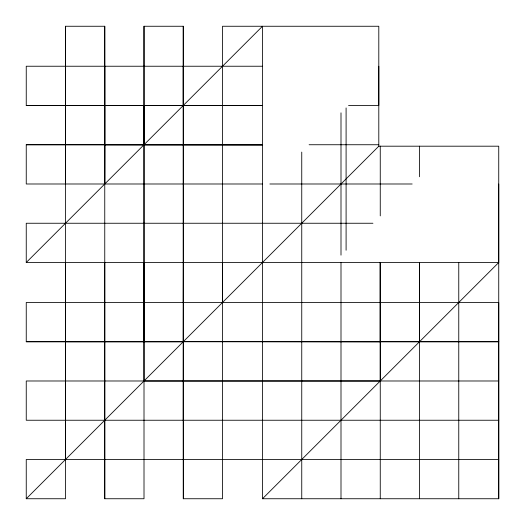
<?xml version="1.0" encoding="UTF-8"?>
<svg xmlns="http://www.w3.org/2000/svg" width="525" height="525" viewBox="0 0 525 525"><rect width="100%" height="100%" fill="white"/><g stroke="black" fill="none" stroke-linecap="round" stroke-linejoin="round"><path stroke-width="0.79" d="M65.5 459.493L65.513 262.5M65.513 183.986L65.5 26.257L104.757 26.257L104.797 144.788L262.493 144.893L26.25 144.743L26.25 183.993L262.493 183.993M65.533 105.459L104.757 105.486L104.783 66.235M183.369 498.743L183.264 26.257L144.007 26.257L144.007 498.743L104.757 498.743L104.77 262.5M183.264 66.235L183.264 105.486L104.816 105.433L104.757 183.993L104.797 144.788M144.007 26.257L144.007 341.736L65.513 341.709M222.515 302.479L222.521 262.5M378.801 66.235L378.801 105.486L348.548 105.486M380.258 498.743L380.258 262.5L380.258 380.986L144.007 380.986L143.942 262.5M372.934 223.25L26.25 223.25L26.25 262.5L262.493 26.257L262.493 498.743L498.743 498.743L498.743 302.479L26.25 302.479L26.25 341.736L498.743 341.736L419.508 341.736L419.567 262.5M262.493 498.743L498.743 262.5L498.743 183.999M183.264 302.479L183.376 262.5M183.376 302.479L183.264 341.736L144.007 341.736M419.508 341.736L183.369 341.624L183.264 420.243M183.369 420.243L183.369 459.48M222.515 105.486L262.493 105.486L26.25 105.486L26.25 66.235L262.493 66.235M65.5 26.257L65.5 498.743L26.25 498.743L378.801 146.193L378.801 26.257L222.515 26.257L222.515 498.743L183.264 498.743L183.264 26.257M26.25 105.486L262.493 105.433M26.25 144.743L262.493 144.743M309.107 144.743L378.801 144.743M378.801 146.193L498.743 146.193L498.743 498.743M269.857 183.993L412.151 183.993M26.25 262.5L498.743 262.5M26.25 341.736L183.369 341.624M498.743 380.986L26.25 380.986L26.25 420.243L498.743 420.243M498.743 459.493L26.25 459.493L26.25 498.743M262.493 341.637L380.258 341.736L380.258 262.5M419.508 302.479L419.508 262.5L419.508 498.743M144.007 105.486L144.007 144.743M458.765 262.5L458.765 498.743M419.508 146.193L419.508 176.754M380.258 146.193L380.258 215.887M346.093 107.94L346.093 250.235M341.001 112.849L341.001 255.137M341.001 262.5L341.001 498.743M301.75 152.099L301.75 498.743M104.757 26.257L104.757 498.743"/></g></svg>
